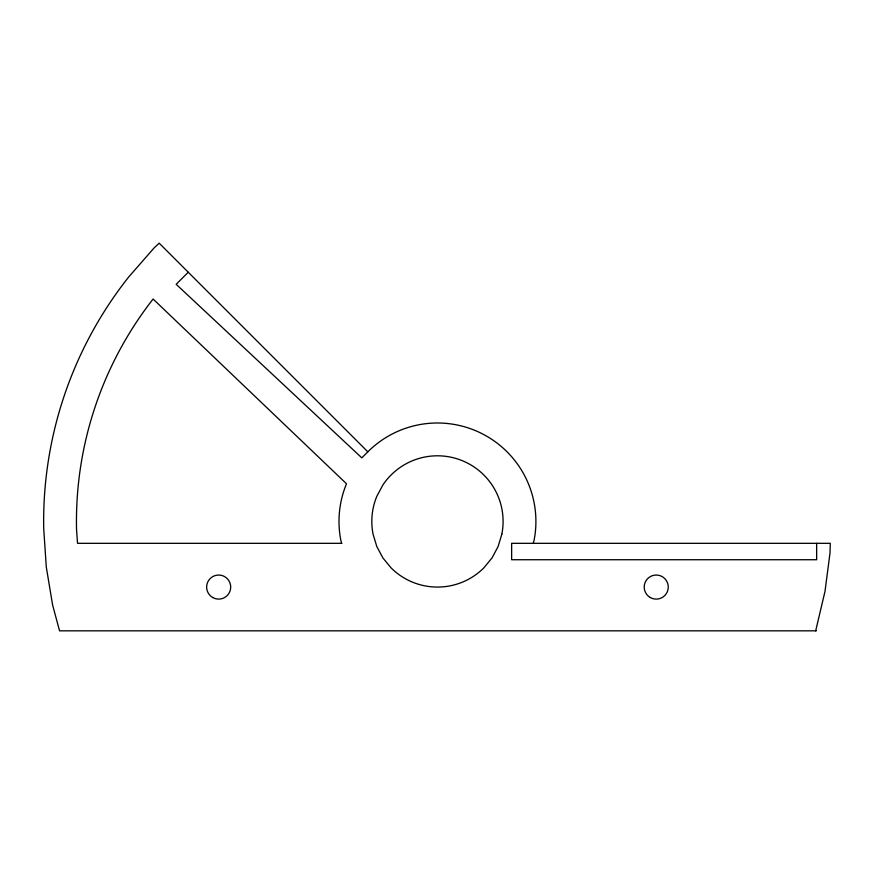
<?xml version="1.0" encoding="UTF-8"?>
<svg xmlns="http://www.w3.org/2000/svg" width="874" height="874" viewBox="0 0 874 874"><rect width="100%" height="100%" fill="white"/><g stroke="black" fill="none" stroke-linecap="round" stroke-linejoin="round"><path stroke-width="1.31" d="M533.206 543.322L534.014 540.645A98.456 98.456 0 0 0 367.834 451.825L159.177 243.169L154.119 247.921L128.675 277.014A393.813 393.813 0 0 0 43.7 528.377L46.278 566.942L52.615 605.07L59.563 630.831L816.272 630.831M815.682 630.831L824.99 591.447L829.994 553.122L830.3 543.322L511.64 543.322L511.64 559.731L816.644 559.731L816.644 543.322M188.249 272.229L176.177 284.301L361.803 457.856L367.834 451.825M501.829 534.243L498.093 546.556L492.029 557.907L483.868 567.849A65.637 65.637 0 0 1 391.039 567.849L382.878 557.907L376.814 546.556L373.078 534.243A65.637 65.637 0 0 1 376.814 496.323L382.878 484.972A65.637 65.637 0 0 1 501.829 534.243M341.701 543.322L77.535 543.322L76.551 529.906A360.995 360.995 0 0 1 153.103 299.028L346.497 483.759A98.456 98.456 0 0 0 340.893 540.645L341.701 543.322M650.223 597.499A12.028 12.028 0 0 0 668.271 587.077A12.028 12.028 0 0 0 650.223 576.654A12.028 12.028 0 0 0 650.223 597.499M212.655 597.499A12.028 12.028 0 0 0 230.703 587.077A12.028 12.028 0 0 0 212.655 576.654A12.028 12.028 0 0 0 212.655 597.499"/></g></svg>
